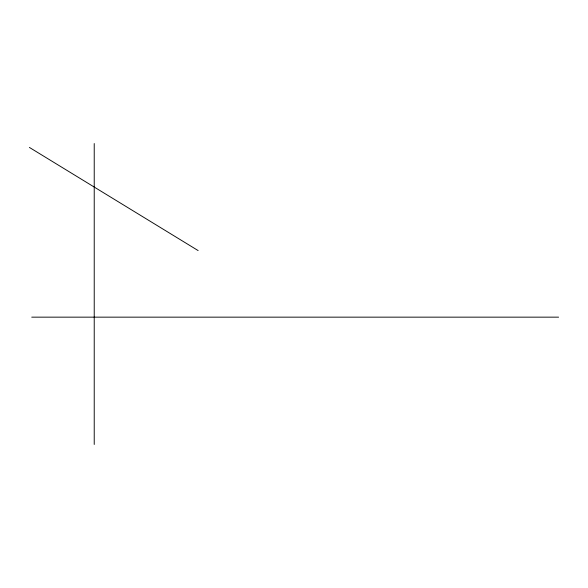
<?xml version="1.0" encoding="UTF-8"?>
<svg xmlns="http://www.w3.org/2000/svg" width="588" height="588" viewBox="0 0 588 588"><rect width="100%" height="100%" fill="white"/><g stroke="black" fill="none" stroke-linecap="round" stroke-linejoin="round"><path stroke-width="0.88" d="M31.723 317.152L558.6 317.152M29.4 147.426L198.134 250.576M94.227 143.531L94.227 444.469"/></g></svg>
